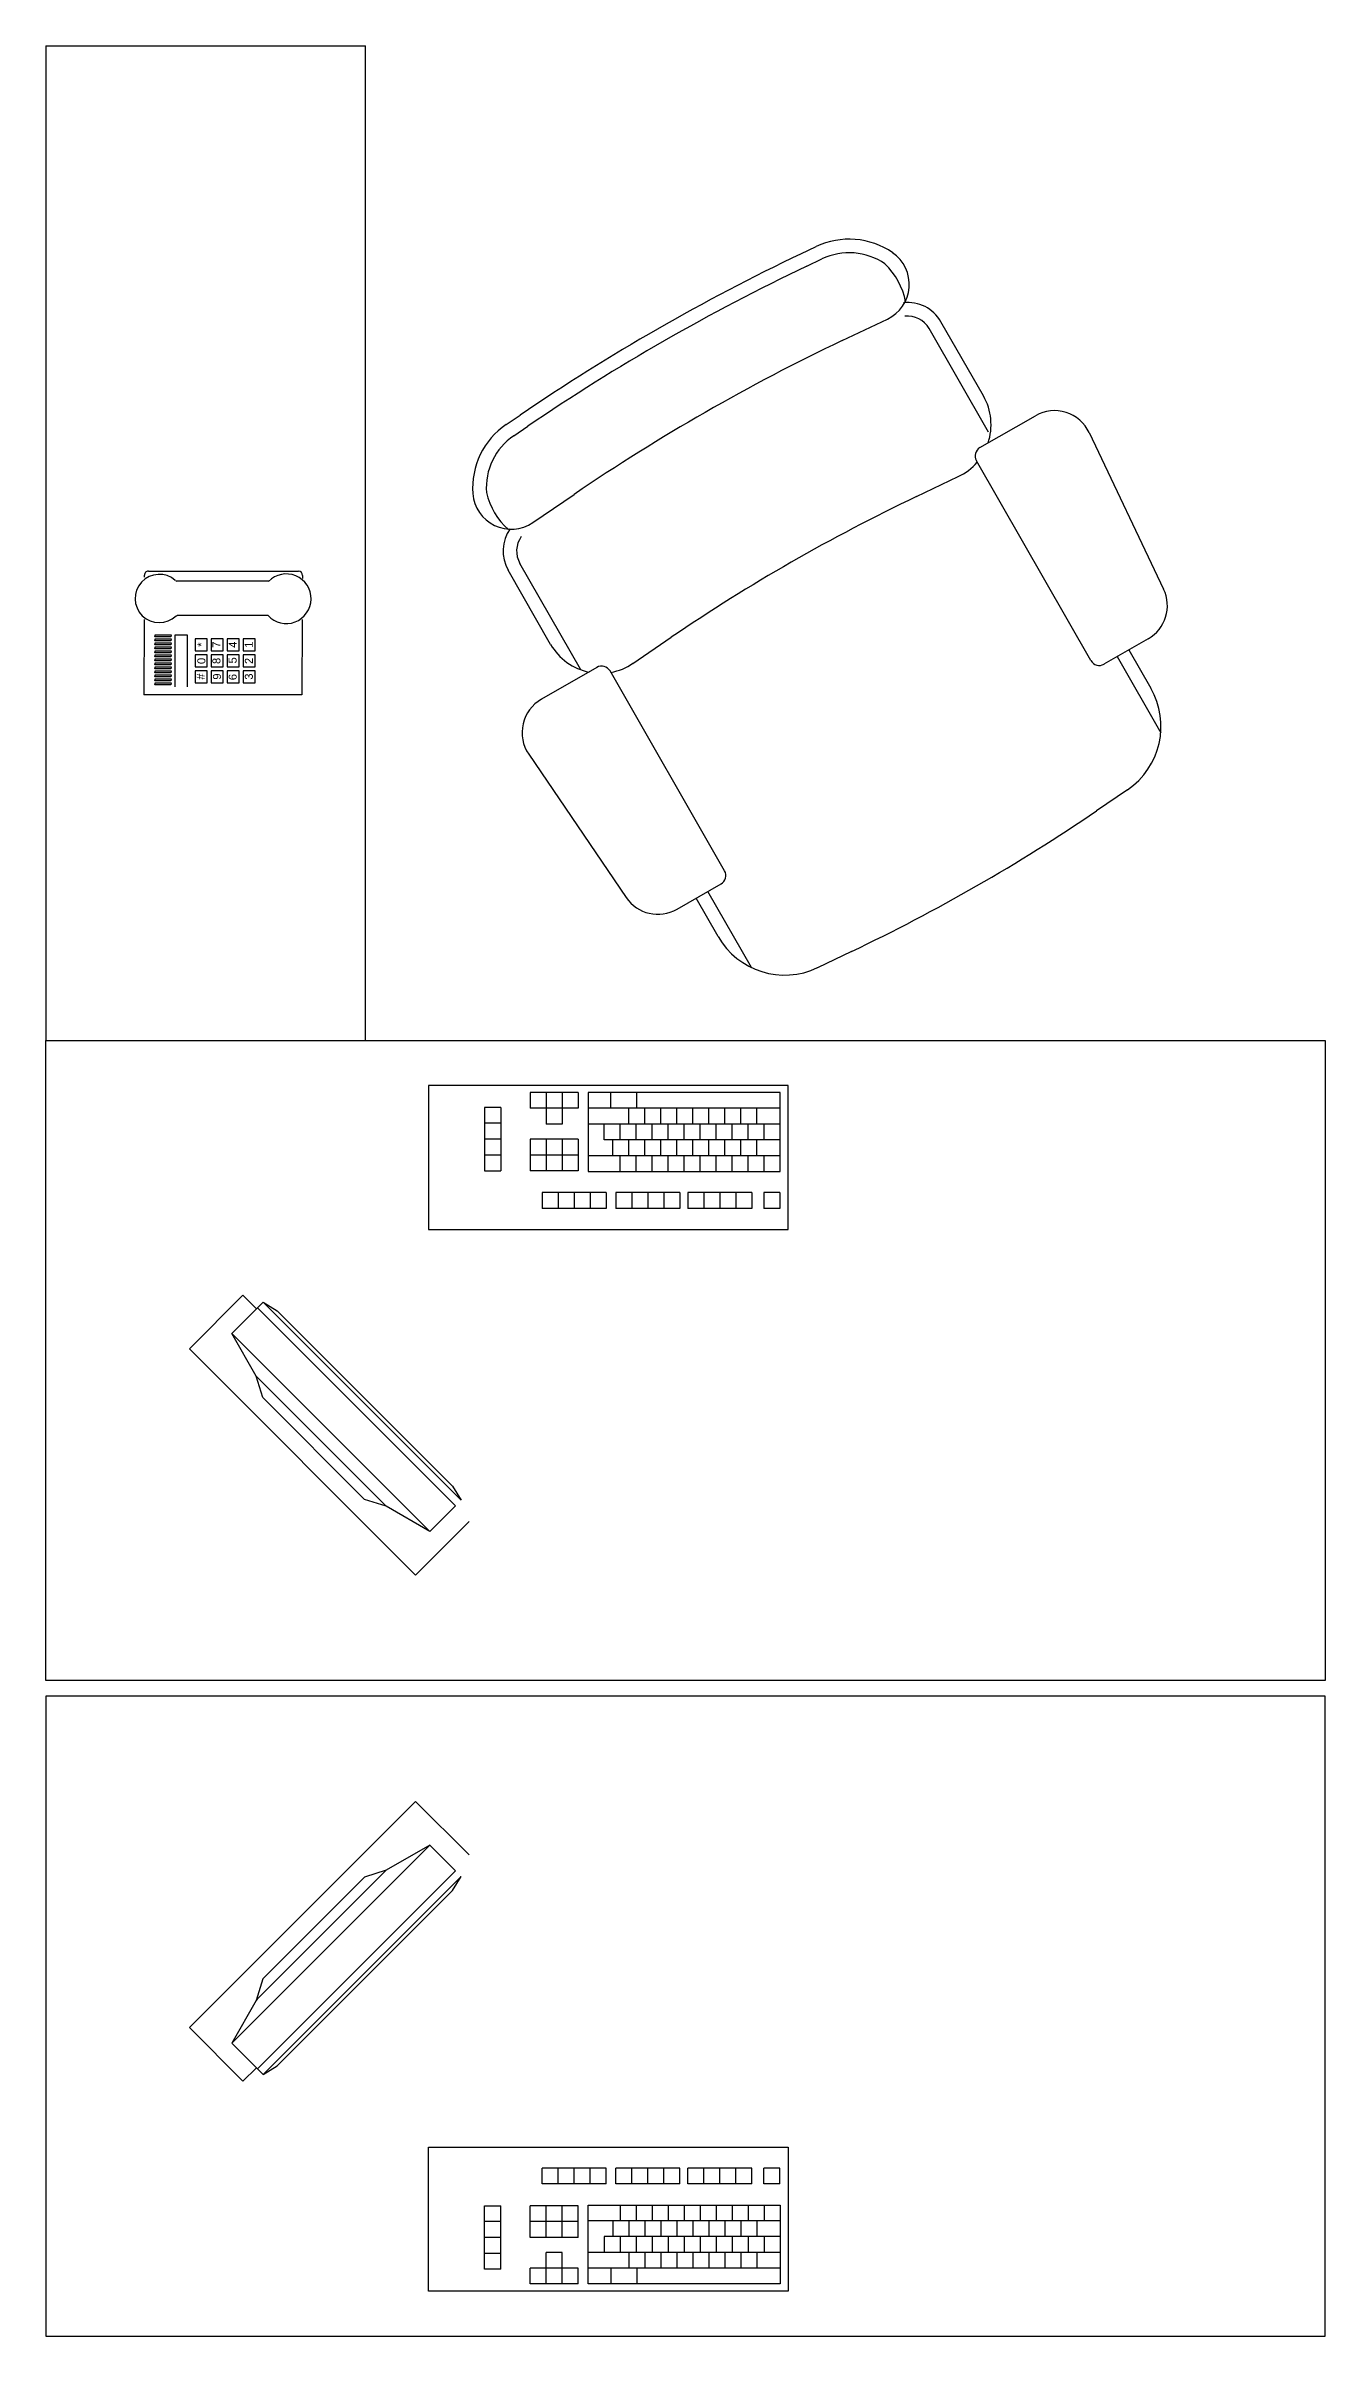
# Model space of a CAD drawing. Header units: centimetres. Extents: x 681015 to 688218, y 3995806 to 4004619.
# Drawn here: x 682936 to 683096, y 4002572.7 to 4002859 of the extents above; entities that cross this region are included whole.
import ezdxf
from ezdxf.enums import TextEntityAlignment as Align

# ---------------------------------------------------------------- set-up
doc = ezdxf.new("R2010")
doc.units = ezdxf.units.CM
doc.header["$LTSCALE"] = 100
doc.header["$MEASUREMENT"] = 0
doc.layers.add('A-TEFRİŞ 2', color=35, linetype='Continuous')
doc.styles.get("Standard").update_dxf_attribs({"font": 'arial.ttf'})

msp = doc.modelspace()

# ---------------------------------------------------------------- linework, layer by layer
at = {"layer": 'A-TEFRİŞ 2'}
for p, q in [((682936.04, 4002858.97), (682976.04, 4002858.97)), ((682936.04, 4002858.97), (682936.04, 4002734.66)), ((682976.04, 4002734.66), (682976.04, 4002858.97)), ((683030.48, 4002832.97), (683032.37, 4002833.87)), ((683031.21, 4002831.44), (683033.1, 4002832.34)), ((683035.64, 4002822.13), (683041.28, 4002824.82)), ((683053.3, 4002815.2), (683047.98, 4002824.48)), ((683053.94, 4002810.68), (683046.51, 4002823.64)), ((682993.62, 4002811.64), (682995.35, 4002812.82)), ((683052.85, 4002808.75), (683059.81, 4002812.73)), ((682994.58, 4002810.24), (682996.31, 4002811.42)), ((683066.53, 4002810.63), (683075.83, 4002791.07)), ((683066.74, 4002782.13), (683052.41, 4002807.11)), ((683044.91, 4002802.63), (683050.15, 4002805.12)), ((682996.94, 4002799.38), (683002.11, 4002802.9)), ((682968.16, 4002792.78), (682968.16, 4002792.41)), ((682999.17, 4002784.15), (682993.85, 4002793.43)), ((683002.91, 4002781.04), (682995.32, 4002794.27)), ((682952.24, 4002792.15), (682952.43, 4002792.05)), ((682963.93, 4002792.05), (682952.43, 4002792.05)), ((682952.33, 4002787.72), (682952.47, 4002787.77)), ((682963.83, 4002787.77), (682952.47, 4002787.77)), ((682949.69, 4002785.1), (682949.77, 4002785.39)), ((682951.69, 4002785.1), (682949.69, 4002785.1)), ((682949.69, 4002784.6), (682949.77, 4002784.89)), ((682951.69, 4002784.6), (682949.69, 4002784.6)), ((682949.69, 4002784.1), (682949.77, 4002784.39)), ((682951.69, 4002784.1), (682949.69, 4002784.1)), ((682949.69, 4002783.6), (682949.77, 4002783.89)), ((682949.72, 4002785.35), (682951.72, 4002785.35)), ((682949.72, 4002784.85), (682951.72, 4002784.85)), ((682949.72, 4002784.35), (682951.72, 4002784.35)), ((682949.72, 4002783.85), (682951.72, 4002783.85)), ((682951.72, 4002785.35), (682951.69, 4002785.1)), ((682951.72, 4002784.85), (682951.69, 4002784.6)), ((682951.72, 4002784.35), (682951.69, 4002784.1)), ((682951.72, 4002783.85), (682951.69, 4002783.6)), ((682952.22, 4002785.35), (682953.72, 4002785.35)), ((682952.22, 4002778.85), (682952.22, 4002785.35)), ((682953.72, 4002785.35), (682953.72, 4002778.85)), ((683009.47, 4002781.78), (683014.26, 4002785.04)), ((683073.89, 4002784.84), (683068.37, 4002781.68)), ((682951.69, 4002783.6), (682949.69, 4002783.6)), ((682949.69, 4002783.1), (682949.77, 4002783.39)), ((682951.69, 4002783.1), (682949.69, 4002783.1)), ((682949.69, 4002782.6), (682949.77, 4002782.89)), ((682951.69, 4002782.6), (682949.69, 4002782.6)), ((682949.69, 4002782.1), (682949.77, 4002782.39)), ((682951.69, 4002782.1), (682949.69, 4002782.1)), ((682949.69, 4002781.6), (682949.77, 4002781.89)), ((682951.69, 4002781.6), (682949.69, 4002781.6)), ((682949.69, 4002781.1), (682949.77, 4002781.39)), ((682951.69, 4002781.1), (682949.69, 4002781.1)), ((682949.72, 4002783.35), (682951.72, 4002783.35)), ((682949.72, 4002782.85), (682951.72, 4002782.85)), ((682949.72, 4002782.35), (682951.72, 4002782.35)), ((682949.72, 4002781.85), (682951.72, 4002781.85)), ((682949.72, 4002781.35), (682951.72, 4002781.35)), ((682951.72, 4002783.35), (682951.69, 4002783.1)), ((682951.72, 4002782.85), (682951.69, 4002782.6)), ((682951.72, 4002782.35), (682951.69, 4002782.1)), ((682951.72, 4002781.85), (682951.69, 4002781.6)), ((682951.72, 4002781.35), (682951.69, 4002781.1)), ((683004.97, 4002781.28), (682998.01, 4002777.29)), ((683070.03, 4002782.63), (683075.48, 4002773.12)), ((683071.5, 4002783.47), (683074.24, 4002778.69)), ((682949.69, 4002780.6), (682949.77, 4002780.89)), ((682951.69, 4002780.6), (682949.69, 4002780.6)), ((682949.69, 4002780.1), (682949.77, 4002780.39)), ((682951.69, 4002780.1), (682949.69, 4002780.1)), ((682949.69, 4002779.6), (682949.77, 4002779.89)), ((682951.69, 4002779.6), (682949.69, 4002779.6)), ((682949.69, 4002779.1), (682949.77, 4002779.39)), ((682951.69, 4002779.1), (682949.69, 4002779.1)), ((682949.72, 4002780.85), (682951.72, 4002780.85)), ((682949.72, 4002780.35), (682951.72, 4002780.35)), ((682949.72, 4002779.85), (682951.72, 4002779.85)), ((682949.72, 4002779.35), (682951.72, 4002779.35)), ((682951.72, 4002780.85), (682951.69, 4002780.6)), ((682951.72, 4002780.35), (682951.69, 4002780.1)), ((682951.72, 4002779.85), (682951.69, 4002779.6)), ((682951.72, 4002779.35), (682951.69, 4002779.1)), ((683020.93, 4002755.86), (683006.61, 4002780.84)), ((682968.06, 4002777.86), (682948.28, 4002777.86)), ((682996.43, 4002770.43), (683008.62, 4002752.52)), ((683071.31, 4002765.98), (683067.44, 4002763.35)), ((683014.98, 4002751.06), (683020.49, 4002754.22)), ((683020.11, 4002747.65), (683017.37, 4002752.43)), ((683024.29, 4002743.77), (683018.84, 4002753.27)), ((683036.79, 4002745.76), (683032.56, 4002743.75))]:
    msp.add_line(p, q, dxfattribs=at)
for points in [[(682948.37, 4002792.56), (682948.37, 4002792.8)], [(682948.87, 4002793.31), (682967.63, 4002793.31)], [(682948.34, 4002787.26), (682948.28, 4002777.86)], [(682968.12, 4002787.26), (682968.06, 4002777.86)], [(682954.72, 4002784.85), (682954.72, 4002783.35), (682956.22, 4002783.35), (682956.22, 4002784.85), (682954.72, 4002784.85)], [(682956.72, 4002784.85), (682956.72, 4002783.35), (682958.22, 4002783.35), (682958.22, 4002784.85), (682956.72, 4002784.85)], [(682958.72, 4002784.85), (682958.72, 4002783.35), (682960.22, 4002783.35), (682960.22, 4002784.85), (682958.72, 4002784.85)], [(682960.72, 4002784.85), (682960.72, 4002783.35), (682962.22, 4002783.35), (682962.22, 4002784.85), (682960.72, 4002784.85)], [(682954.72, 4002782.85), (682954.72, 4002781.35), (682956.22, 4002781.35), (682956.22, 4002782.85), (682954.72, 4002782.85)], [(682956.72, 4002782.85), (682956.72, 4002781.35), (682958.22, 4002781.35), (682958.22, 4002782.85), (682956.72, 4002782.85)], [(682958.72, 4002782.85), (682958.72, 4002781.35), (682960.22, 4002781.35), (682960.22, 4002782.85), (682958.72, 4002782.85)], [(682960.72, 4002782.85), (682960.72, 4002781.35), (682962.22, 4002781.35), (682962.22, 4002782.85), (682960.72, 4002782.85)], [(682954.72, 4002780.85), (682954.72, 4002779.35), (682956.22, 4002779.35), (682956.22, 4002780.85), (682954.72, 4002780.85)], [(682956.72, 4002780.85), (682956.72, 4002779.35), (682958.22, 4002779.35), (682958.22, 4002780.85), (682956.72, 4002780.85)], [(682958.72, 4002780.85), (682958.72, 4002779.35), (682960.22, 4002779.35), (682960.22, 4002780.85), (682958.72, 4002780.85)], [(682960.72, 4002780.85), (682960.72, 4002779.35), (682962.22, 4002779.35), (682962.22, 4002780.85), (682960.72, 4002780.85)], [(683096.04, 4002654.66), (682936.04, 4002654.66), (682936.04, 4002734.66), (683096.04, 4002734.66), (683096.04, 4002654.66)], [(682998.61, 4002728.14), (682996.61, 4002728.14)], [(682996.61, 4002728.14), (682996.61, 4002726.17)], [(683000.61, 4002728.14), (682998.61, 4002728.14)], [(682998.61, 4002728.14), (682998.61, 4002726.17)], [(683000.61, 4002728.14), (683000.61, 4002726.17)], [(683002.61, 4002728.14), (683000.61, 4002728.14)], [(683002.61, 4002728.14), (683002.61, 4002726.17)], [(683003.88, 4002728.14), (683003.88, 4002726.17)], [(683006.7, 4002728.14), (683003.88, 4002728.14)], [(683009.96, 4002728.14), (683006.7, 4002728.14)], [(683006.7, 4002726.17), (683006.7, 4002728.13)], [(683027.88, 4002728.14), (683009.96, 4002728.14)], [(683009.96, 4002726.17), (683009.96, 4002728.13)], [(683027.88, 4002726.17), (683027.88, 4002728.14)], [(682992.93, 4002726.29), (682990.91, 4002726.29), (682990.91, 4002718.36), (682992.93, 4002718.36)], [(682992.93, 4002724.32), (682990.93, 4002724.32)], [(682992.93, 4002726.29), (682992.93, 4002724.32)], [(682992.93, 4002724.32), (682992.93, 4002722.35)], [(682998.61, 4002726.17), (682996.61, 4002726.17)], [(683000.61, 4002726.17), (682998.61, 4002726.17)], [(682998.61, 4002726.17), (682998.61, 4002724.19)], [(683000.61, 4002724.19), (682998.61, 4002724.19)], [(683000.61, 4002726.17), (683000.61, 4002724.19)], [(683002.61, 4002726.17), (683000.61, 4002726.17)], [(683006.7, 4002726.17), (683003.88, 4002726.17)], [(683003.88, 4002726.17), (683003.88, 4002724.19)], [(683005.87, 4002724.19), (683003.88, 4002724.19)], [(683003.88, 4002724.19), (683003.88, 4002720.25)], [(683005.87, 4002722.22), (683005.87, 4002724.19)], [(683007.87, 4002724.19), (683005.87, 4002724.19)], [(683008.97, 4002726.17), (683006.7, 4002726.17)], [(683006.7, 4002726.15), (683006.7, 4002726.17)], [(683008.97, 4002724.19), (683007.87, 4002724.19)], [(683007.87, 4002722.26), (683007.87, 4002724.19)], [(683008.97, 4002726.17), (683008.97, 4002726.17)], [(683008.97, 4002724.19), (683008.97, 4002726.17)], [(683009.96, 4002726.17), (683008.97, 4002726.17)], [(683009.88, 4002724.19), (683008.97, 4002724.19)], [(683010.97, 4002724.19), (683009.88, 4002724.19)], [(683009.88, 4002722.26), (683009.88, 4002724.19)], [(683009.96, 4002726.15), (683009.96, 4002726.17)], [(683010.97, 4002726.17), (683009.96, 4002726.17)], [(683010.97, 4002726.17), (683010.97, 4002726.17)], [(683012.97, 4002726.17), (683010.97, 4002726.17)], [(683010.97, 4002724.19), (683010.97, 4002726.17)], [(683011.88, 4002724.19), (683010.97, 4002724.19)], [(683011.88, 4002722.26), (683011.88, 4002724.19)], [(683012.97, 4002724.19), (683011.88, 4002724.19)], [(683014.97, 4002726.17), (683012.97, 4002726.17)], [(683012.97, 4002726.17), (683012.97, 4002726.17)], [(683012.97, 4002724.19), (683012.97, 4002726.17)], [(683013.88, 4002724.19), (683012.97, 4002724.19)], [(683014.97, 4002724.19), (683013.88, 4002724.19)], [(683013.88, 4002722.26), (683013.88, 4002724.19)], [(683014.97, 4002726.17), (683014.97, 4002726.17)], [(683014.97, 4002724.19), (683014.97, 4002726.17)], [(683016.97, 4002726.17), (683014.97, 4002726.17)], [(683015.88, 4002724.19), (683014.97, 4002724.19)], [(683016.97, 4002724.19), (683015.88, 4002724.19)], [(683015.88, 4002722.26), (683015.88, 4002724.19)], [(683016.97, 4002724.19), (683016.97, 4002726.17)], [(683016.97, 4002726.17), (683016.97, 4002726.17)], [(683018.97, 4002726.17), (683016.97, 4002726.17)], [(683017.88, 4002724.19), (683016.97, 4002724.19)], [(683017.88, 4002722.26), (683017.88, 4002724.19)], [(683018.97, 4002724.19), (683017.88, 4002724.19)], [(683020.97, 4002726.17), (683018.97, 4002726.17)], [(683018.97, 4002726.17), (683018.97, 4002726.17)], [(683018.97, 4002724.19), (683018.97, 4002726.17)], [(683019.87, 4002724.19), (683018.97, 4002724.19)], [(683020.97, 4002724.19), (683019.87, 4002724.19)], [(683019.87, 4002722.26), (683019.87, 4002724.19)], [(683022.97, 4002726.17), (683020.97, 4002726.17)], [(683020.97, 4002726.17), (683020.97, 4002726.17)], [(683020.97, 4002724.19), (683020.97, 4002726.17)], [(683021.87, 4002724.19), (683020.97, 4002724.19)], [(683022.97, 4002724.19), (683021.87, 4002724.19)], [(683021.87, 4002722.26), (683021.87, 4002724.19)], [(683022.97, 4002726.17), (683022.97, 4002726.17)], [(683022.97, 4002724.19), (683022.97, 4002726.17)], [(683024.97, 4002726.17), (683022.97, 4002726.17)], [(683023.88, 4002724.19), (683022.97, 4002724.19)], [(683023.88, 4002724.19), (683023.88, 4002724.23)], [(683024.97, 4002724.19), (683023.88, 4002724.19)], [(683023.88, 4002722.26), (683023.88, 4002724.19)], [(683027.88, 4002726.17), (683024.97, 4002726.17)], [(683024.97, 4002726.17), (683024.97, 4002726.17)], [(683024.97, 4002724.19), (683024.97, 4002726.17)], [(683025.88, 4002724.19), (683024.97, 4002724.19)], [(683025.88, 4002724.19), (683025.88, 4002724.23)], [(683027.88, 4002724.19), (683025.88, 4002724.19)], [(683025.88, 4002722.26), (683025.88, 4002724.19)], [(683027.88, 4002724.19), (683027.88, 4002726.17)], [(683027.88, 4002722.22), (683027.88, 4002724.19)], [(682992.93, 4002722.31), (682990.93, 4002722.31)], [(682992.93, 4002722.31), (682992.93, 4002720.33)], [(682998.61, 4002722.31), (682996.61, 4002722.31)], [(682996.61, 4002722.31), (682996.61, 4002720.33)], [(683000.61, 4002722.31), (682998.61, 4002722.31)], [(682998.61, 4002722.31), (682998.61, 4002720.33)], [(683002.61, 4002722.31), (683000.61, 4002722.31)], [(683000.61, 4002722.31), (683000.61, 4002720.33)], [(683002.61, 4002722.31), (683002.61, 4002720.33)], [(683005.87, 4002722.22), (683005.85, 4002722.22)], [(683006.97, 4002722.22), (683005.87, 4002722.22)], [(683008.97, 4002722.22), (683006.97, 4002722.22)], [(683006.97, 4002720.29), (683006.97, 4002722.22)], [(683010.97, 4002722.22), (683008.97, 4002722.22)], [(683008.97, 4002720.29), (683008.97, 4002722.22)], [(683012.97, 4002722.22), (683010.97, 4002722.22)], [(683010.97, 4002720.29), (683010.97, 4002722.22)], [(683014.97, 4002722.22), (683012.97, 4002722.22)], [(683012.97, 4002720.29), (683012.97, 4002722.22)], [(683016.97, 4002722.22), (683014.97, 4002722.22)], [(683014.97, 4002720.29), (683014.97, 4002722.22)], [(683018.97, 4002722.22), (683016.97, 4002722.22)], [(683016.97, 4002720.29), (683016.97, 4002722.22)], [(683020.97, 4002722.22), (683018.97, 4002722.22)], [(683018.97, 4002720.29), (683018.97, 4002722.22)], [(683022.97, 4002722.22), (683020.97, 4002722.22)], [(683020.97, 4002720.29), (683020.97, 4002722.22)], [(683024.97, 4002722.22), (683022.97, 4002722.22)], [(683022.97, 4002720.29), (683022.97, 4002722.22)], [(683024.97, 4002722.22), (683024.97, 4002722.26)], [(683027.88, 4002722.22), (683024.97, 4002722.22)], [(683024.97, 4002720.29), (683024.97, 4002722.22)], [(683027.88, 4002720.25), (683027.88, 4002722.22)], [(682992.93, 4002720.33), (682990.93, 4002720.33)], [(682992.93, 4002720.33), (682992.93, 4002718.36)], [(682998.61, 4002720.33), (682996.61, 4002720.33)], [(682996.61, 4002720.33), (682996.61, 4002718.36)], [(682998.61, 4002718.36), (682996.61, 4002718.36)], [(683000.61, 4002720.33), (682998.61, 4002720.33)], [(682998.61, 4002720.33), (682998.61, 4002718.36)], [(683000.61, 4002718.36), (682998.61, 4002718.36)], [(683000.61, 4002720.33), (683000.61, 4002718.36)], [(683002.61, 4002720.33), (683000.61, 4002720.33)], [(683002.61, 4002718.36), (683000.61, 4002718.36)], [(683002.61, 4002720.33), (683002.61, 4002718.36)], [(683007.87, 4002720.25), (683003.88, 4002720.25)], [(683003.88, 4002720.25), (683003.88, 4002718.27)], [(683003.88, 4002718.27), (683007.87, 4002718.27)], [(683009.88, 4002720.25), (683007.87, 4002720.25)], [(683007.87, 4002718.27), (683007.87, 4002720.25)], [(683007.87, 4002718.27), (683009.88, 4002718.27)], [(683011.88, 4002720.25), (683009.88, 4002720.25)], [(683009.88, 4002718.27), (683009.88, 4002720.25)], [(683009.88, 4002718.27), (683011.88, 4002718.27)], [(683011.88, 4002718.27), (683011.88, 4002720.25)], [(683013.88, 4002720.25), (683011.88, 4002720.25)], [(683011.88, 4002718.27), (683013.88, 4002718.27)], [(683015.88, 4002720.25), (683013.88, 4002720.25)], [(683013.88, 4002718.27), (683013.88, 4002720.25)], [(683013.88, 4002718.27), (683015.88, 4002718.27)], [(683017.88, 4002720.25), (683015.88, 4002720.25)], [(683015.88, 4002718.27), (683015.88, 4002720.25)], [(683015.88, 4002718.27), (683017.88, 4002718.27)], [(683017.88, 4002718.27), (683017.88, 4002720.25)], [(683019.87, 4002720.25), (683017.88, 4002720.25)], [(683017.88, 4002718.27), (683019.87, 4002718.27)], [(683021.87, 4002720.25), (683019.87, 4002720.25)], [(683019.87, 4002718.27), (683019.87, 4002720.25)], [(683019.87, 4002718.27), (683021.87, 4002718.27)], [(683023.88, 4002720.25), (683021.87, 4002720.25)], [(683021.87, 4002718.27), (683021.87, 4002720.25)], [(683021.87, 4002718.27), (683023.88, 4002718.27)], [(683025.88, 4002720.25), (683023.88, 4002720.25)], [(683023.88, 4002718.27), (683023.88, 4002720.25)], [(683023.88, 4002718.27), (683025.88, 4002718.27)], [(683027.88, 4002720.25), (683025.88, 4002720.25)], [(683025.88, 4002718.27), (683025.88, 4002720.25)], [(683025.88, 4002718.27), (683027.88, 4002718.27)], [(683027.88, 4002718.27), (683027.88, 4002720.25)], [(683000.1, 4002715.64), (682998.1, 4002715.64)], [(682998.1, 4002715.64), (682998.1, 4002713.67)], [(683000.1, 4002715.64), (683000.1, 4002713.67)], [(683002.1, 4002715.64), (683000.1, 4002715.64)], [(683004.1, 4002715.64), (683002.1, 4002715.64)], [(683002.1, 4002715.64), (683002.1, 4002713.67)], [(683006.1, 4002715.64), (683004.1, 4002715.64)], [(683004.1, 4002715.64), (683004.1, 4002713.67)], [(683006.1, 4002715.64), (683006.1, 4002713.67)], [(683009.32, 4002715.64), (683007.32, 4002715.64)], [(683007.32, 4002715.64), (683007.32, 4002713.67)], [(683011.32, 4002715.64), (683009.32, 4002715.64)], [(683009.32, 4002715.64), (683009.32, 4002713.67)], [(683013.32, 4002715.64), (683011.32, 4002715.64)], [(683011.32, 4002715.64), (683011.32, 4002713.67)], [(683015.32, 4002715.64), (683013.32, 4002715.64)], [(683013.32, 4002715.64), (683013.32, 4002713.67)], [(683015.32, 4002715.64), (683015.32, 4002713.67)], [(683018.35, 4002715.64), (683016.35, 4002715.64)], [(683016.35, 4002715.64), (683016.35, 4002713.67)], [(683018.35, 4002715.64), (683018.35, 4002713.67)], [(683020.35, 4002715.64), (683018.35, 4002715.64)], [(683020.35, 4002715.64), (683020.35, 4002713.67)], [(683022.35, 4002715.64), (683020.35, 4002715.64)], [(683024.35, 4002715.64), (683022.35, 4002715.64)], [(683022.35, 4002715.64), (683022.35, 4002713.67)], [(683024.35, 4002715.64), (683024.35, 4002713.67)], [(683025.85, 4002715.64), (683025.85, 4002713.67)], [(683027.85, 4002715.64), (683025.85, 4002715.64)], [(683027.85, 4002715.64), (683027.85, 4002713.67)], [(683000.1, 4002713.67), (682998.1, 4002713.67)], [(683002.1, 4002713.67), (683000.1, 4002713.67)], [(683004.1, 4002713.67), (683002.1, 4002713.67)], [(683006.1, 4002713.67), (683004.1, 4002713.67)], [(683009.32, 4002713.67), (683007.32, 4002713.67)], [(683011.32, 4002713.67), (683009.32, 4002713.67)], [(683013.32, 4002713.67), (683011.32, 4002713.67)], [(683015.32, 4002713.67), (683013.32, 4002713.67)], [(683018.35, 4002713.67), (683016.35, 4002713.67)], [(683020.35, 4002713.67), (683018.35, 4002713.67)], [(683022.35, 4002713.67), (683020.35, 4002713.67)], [(683024.35, 4002713.67), (683022.35, 4002713.67)], [(683027.85, 4002713.67), (683025.85, 4002713.67)], [(682962.39, 4002701.11), (682960.7, 4002702.81), (682954, 4002696.11), (682982.28, 4002667.82), (682988.98, 4002674.52)], [(682987.27, 4002676.49), (682984.07, 4002673.29), (682978.59, 4002676.43), (682975.9, 4002677.28), (682963.17, 4002690.01), (682962.33, 4002692.69), (682959.32, 4002698.04), (682962.52, 4002701.24)], [(682962.52, 4002701.24), (682963.22, 4002701.95), (682964.99, 4002700.88), (682986.91, 4002678.96), (682987.97, 4002677.2)], [(682987.27, 4002676.49), (682962.52, 4002701.24)], [(682963.22, 4002701.95), (682987.97, 4002677.2)], [(682959.32, 4002698.04), (682984.07, 4002673.29)], [(682962.46, 4002692.56), (682962.33, 4002692.69)], [(682978.59, 4002676.43), (682962.46, 4002692.56)], [(682975.9, 4002677.28), (682963.17, 4002690.01)], [(683096.04, 4002652.71), (682936.04, 4002652.71), (682936.04, 4002572.71), (683096.04, 4002572.71), (683096.04, 4002652.71)], [(682962.39, 4002606.26), (682960.7, 4002604.56), (682954, 4002611.27), (682982.28, 4002639.55), (682988.98, 4002632.85)], [(682987.27, 4002630.88), (682984.07, 4002634.08), (682978.59, 4002630.94), (682975.9, 4002630.09), (682963.17, 4002617.36), (682962.33, 4002614.68), (682959.32, 4002609.33), (682962.52, 4002606.13)], [(682959.32, 4002609.33), (682984.07, 4002634.08)], [(682978.59, 4002630.94), (682962.46, 4002614.81)], [(682987.27, 4002630.88), (682962.52, 4002606.13)], [(682962.52, 4002606.13), (682963.22, 4002605.43), (682964.99, 4002606.49), (682986.91, 4002628.41), (682987.97, 4002630.18)], [(682975.9, 4002630.09), (682963.17, 4002617.36)], [(682963.22, 4002605.43), (682987.97, 4002630.18)], [(682962.46, 4002614.81), (682962.33, 4002614.68)], [(683000.1, 4002593.7), (682998.1, 4002593.7)], [(682998.1, 4002591.73), (682998.1, 4002593.7)], [(683000.1, 4002591.73), (683000.1, 4002593.7)], [(683002.1, 4002593.7), (683000.1, 4002593.7)], [(683004.1, 4002593.7), (683002.1, 4002593.7)], [(683002.1, 4002591.73), (683002.1, 4002593.7)], [(683006.1, 4002593.7), (683004.1, 4002593.7)], [(683004.1, 4002591.73), (683004.1, 4002593.7)], [(683006.1, 4002591.73), (683006.1, 4002593.7)], [(683007.32, 4002591.73), (683007.32, 4002593.7)], [(683009.32, 4002593.7), (683007.32, 4002593.7)], [(683009.32, 4002591.73), (683009.32, 4002593.7)], [(683011.32, 4002593.7), (683009.32, 4002593.7)], [(683011.32, 4002591.73), (683011.32, 4002593.7)], [(683013.32, 4002593.7), (683011.32, 4002593.7)], [(683013.32, 4002591.73), (683013.32, 4002593.7)], [(683015.32, 4002593.7), (683013.32, 4002593.7)], [(683015.32, 4002591.73), (683015.32, 4002593.7)], [(683018.35, 4002593.7), (683016.35, 4002593.7)], [(683016.35, 4002591.73), (683016.35, 4002593.7)], [(683018.35, 4002591.73), (683018.35, 4002593.7)], [(683020.35, 4002593.7), (683018.35, 4002593.7)], [(683020.35, 4002591.73), (683020.35, 4002593.7)], [(683022.35, 4002593.7), (683020.35, 4002593.7)], [(683024.35, 4002593.7), (683022.35, 4002593.7)], [(683022.35, 4002591.73), (683022.35, 4002593.7)], [(683024.35, 4002591.73), (683024.35, 4002593.7)], [(683025.85, 4002591.73), (683025.85, 4002593.7)], [(683027.85, 4002593.7), (683025.85, 4002593.7)], [(683027.85, 4002591.73), (683027.85, 4002593.7)], [(683000.1, 4002591.73), (682998.1, 4002591.73)], [(683002.1, 4002591.73), (683000.1, 4002591.73)], [(683004.1, 4002591.73), (683002.1, 4002591.73)], [(683006.1, 4002591.73), (683004.1, 4002591.73)], [(683009.32, 4002591.73), (683007.32, 4002591.73)], [(683011.32, 4002591.73), (683009.32, 4002591.73)], [(683013.32, 4002591.73), (683011.32, 4002591.73)], [(683015.32, 4002591.73), (683013.32, 4002591.73)], [(683018.35, 4002591.73), (683016.35, 4002591.73)], [(683020.35, 4002591.73), (683018.35, 4002591.73)], [(683022.35, 4002591.73), (683020.35, 4002591.73)], [(683024.35, 4002591.73), (683022.35, 4002591.73)], [(683027.85, 4002591.73), (683025.85, 4002591.73)], [(682992.93, 4002581.08), (682990.91, 4002581.08), (682990.91, 4002589.01), (682992.93, 4002589.01)], [(682992.93, 4002587.04), (682990.93, 4002587.04)], [(682992.93, 4002587.04), (682992.93, 4002589.01)], [(682992.93, 4002585.06), (682992.93, 4002587.04)], [(682996.61, 4002587.04), (682996.61, 4002589.01)], [(682998.61, 4002589.01), (682996.61, 4002589.01)], [(682996.61, 4002585.06), (682996.61, 4002587.04)], [(682998.61, 4002587.04), (682996.61, 4002587.04)], [(683000.61, 4002589.01), (682998.61, 4002589.01)], [(682998.61, 4002587.04), (682998.61, 4002589.01)], [(682998.61, 4002585.06), (682998.61, 4002587.04)], [(683000.61, 4002587.04), (682998.61, 4002587.04)], [(683000.61, 4002587.04), (683000.61, 4002589.01)], [(683002.61, 4002589.01), (683000.61, 4002589.01)], [(683000.61, 4002585.06), (683000.61, 4002587.04)], [(683002.61, 4002587.04), (683000.61, 4002587.04)], [(683002.61, 4002587.04), (683002.61, 4002589.01)], [(683002.61, 4002585.06), (683002.61, 4002587.04)], [(683003.88, 4002587.12), (683003.88, 4002589.1)], [(683003.88, 4002589.1), (683007.87, 4002589.1)], [(683003.88, 4002583.18), (683003.88, 4002587.12)], [(683007.87, 4002587.12), (683003.88, 4002587.12)], [(683006.97, 4002587.09), (683006.97, 4002585.15)], [(683007.87, 4002589.1), (683007.87, 4002587.12)], [(683007.87, 4002589.1), (683009.88, 4002589.1)], [(683009.88, 4002587.12), (683007.87, 4002587.12)], [(683008.97, 4002587.09), (683008.97, 4002585.15)], [(683009.88, 4002589.1), (683009.88, 4002587.12)], [(683009.88, 4002589.1), (683011.88, 4002589.1)], [(683011.88, 4002587.12), (683009.88, 4002587.12)], [(683010.97, 4002587.09), (683010.97, 4002585.15)], [(683011.88, 4002589.1), (683011.88, 4002587.12)], [(683011.88, 4002589.1), (683013.88, 4002589.1)], [(683013.88, 4002587.12), (683011.88, 4002587.12)], [(683012.97, 4002587.09), (683012.97, 4002585.15)], [(683013.88, 4002589.1), (683013.88, 4002587.12)], [(683013.88, 4002589.1), (683015.88, 4002589.1)], [(683015.88, 4002587.12), (683013.88, 4002587.12)], [(683014.97, 4002587.09), (683014.97, 4002585.15)], [(683015.88, 4002589.1), (683015.88, 4002587.12)], [(683015.88, 4002589.1), (683017.88, 4002589.1)], [(683017.88, 4002587.12), (683015.88, 4002587.12)], [(683016.97, 4002587.09), (683016.97, 4002585.15)], [(683017.88, 4002589.1), (683017.88, 4002587.12)], [(683017.88, 4002589.1), (683019.87, 4002589.1)], [(683019.87, 4002587.12), (683017.88, 4002587.12)], [(683018.97, 4002587.09), (683018.97, 4002585.15)], [(683019.87, 4002589.1), (683019.87, 4002587.12)], [(683019.87, 4002589.1), (683021.87, 4002589.1)], [(683021.87, 4002587.12), (683019.87, 4002587.12)], [(683020.97, 4002587.09), (683020.97, 4002585.15)], [(683021.87, 4002589.1), (683021.87, 4002587.12)], [(683021.87, 4002589.1), (683023.88, 4002589.1)], [(683023.88, 4002587.12), (683021.87, 4002587.12)], [(683022.97, 4002587.09), (683022.97, 4002585.15)], [(683023.88, 4002589.1), (683025.88, 4002589.1)], [(683023.88, 4002589.1), (683023.88, 4002587.12)], [(683025.88, 4002587.12), (683023.88, 4002587.12)], [(683024.97, 4002587.09), (683024.97, 4002585.15)], [(683025.88, 4002589.1), (683025.88, 4002587.12)], [(683025.88, 4002589.1), (683027.88, 4002589.1)], [(683027.88, 4002587.12), (683025.88, 4002587.12)], [(683027.88, 4002589.1), (683027.88, 4002587.12)], [(683027.88, 4002587.12), (683027.88, 4002585.15)], [(682992.93, 4002585.06), (682990.93, 4002585.06)], [(682992.93, 4002583.05), (682992.93, 4002585.02)], [(682998.61, 4002585.06), (682996.61, 4002585.06)], [(683000.61, 4002585.06), (682998.61, 4002585.06)], [(683002.61, 4002585.06), (683000.61, 4002585.06)], [(683005.87, 4002585.15), (683005.85, 4002585.15)], [(683005.87, 4002585.15), (683005.87, 4002583.18)], [(683006.97, 4002585.15), (683005.87, 4002585.15)], [(683008.97, 4002585.15), (683006.97, 4002585.15)], [(683007.87, 4002585.11), (683007.87, 4002583.18)], [(683010.97, 4002585.15), (683008.97, 4002585.15)], [(683009.88, 4002585.11), (683009.88, 4002583.18)], [(683012.97, 4002585.15), (683010.97, 4002585.15)], [(683011.88, 4002585.11), (683011.88, 4002583.18)], [(683014.97, 4002585.15), (683012.97, 4002585.15)], [(683013.88, 4002585.11), (683013.88, 4002583.18)], [(683016.97, 4002585.15), (683014.97, 4002585.15)], [(683015.88, 4002585.11), (683015.88, 4002583.18)], [(683018.97, 4002585.15), (683016.97, 4002585.15)], [(683017.88, 4002585.11), (683017.88, 4002583.18)], [(683020.97, 4002585.15), (683018.97, 4002585.15)], [(683019.87, 4002585.11), (683019.87, 4002583.18)], [(683022.97, 4002585.15), (683020.97, 4002585.15)], [(683021.87, 4002585.11), (683021.87, 4002583.18)], [(683024.97, 4002585.15), (683022.97, 4002585.15)], [(683023.88, 4002585.11), (683023.88, 4002583.18)], [(683027.88, 4002585.15), (683024.97, 4002585.15)], [(683024.97, 4002585.15), (683024.97, 4002585.11)], [(683025.88, 4002585.11), (683025.88, 4002583.18)], [(683027.88, 4002585.15), (683027.88, 4002583.18)], [(682992.93, 4002583.05), (682990.93, 4002583.05)], [(682992.93, 4002581.08), (682992.93, 4002583.05)], [(682996.61, 4002579.23), (682996.61, 4002581.2)], [(682998.61, 4002581.2), (682996.61, 4002581.2)], [(682998.61, 4002581.2), (682998.61, 4002583.18)], [(683000.61, 4002583.18), (682998.61, 4002583.18)], [(682998.61, 4002579.23), (682998.61, 4002581.2)], [(683000.61, 4002581.2), (682998.61, 4002581.2)], [(683000.61, 4002581.2), (683000.61, 4002583.18)], [(683000.61, 4002579.23), (683000.61, 4002581.2)], [(683002.61, 4002581.2), (683000.61, 4002581.2)], [(683002.61, 4002579.23), (683002.61, 4002581.2)], [(683003.88, 4002581.2), (683003.88, 4002583.18)], [(683005.87, 4002583.18), (683003.88, 4002583.18)], [(683003.88, 4002579.23), (683003.88, 4002581.2)], [(683006.7, 4002581.2), (683003.88, 4002581.2)], [(683007.87, 4002583.18), (683005.87, 4002583.18)], [(683006.7, 4002581.22), (683006.7, 4002581.2)], [(683006.7, 4002581.2), (683006.7, 4002579.24)], [(683008.97, 4002581.2), (683006.7, 4002581.2)], [(683008.97, 4002583.18), (683007.87, 4002583.18)], [(683008.97, 4002583.18), (683008.97, 4002581.2)], [(683009.88, 4002583.18), (683008.97, 4002583.18)], [(683008.97, 4002581.2), (683008.97, 4002581.2)], [(683009.96, 4002581.2), (683008.97, 4002581.2)], [(683010.97, 4002583.18), (683009.88, 4002583.18)], [(683009.96, 4002581.22), (683009.96, 4002581.2)], [(683009.96, 4002581.2), (683009.96, 4002579.24)], [(683010.97, 4002581.2), (683009.96, 4002581.2)], [(683010.97, 4002583.18), (683010.97, 4002581.2)], [(683011.88, 4002583.18), (683010.97, 4002583.18)], [(683010.97, 4002581.2), (683010.97, 4002581.2)], [(683012.97, 4002581.2), (683010.97, 4002581.2)], [(683012.97, 4002583.18), (683011.88, 4002583.18)], [(683012.97, 4002583.18), (683012.97, 4002581.2)], [(683013.88, 4002583.18), (683012.97, 4002583.18)], [(683014.97, 4002581.2), (683012.97, 4002581.2)], [(683012.97, 4002581.2), (683012.97, 4002581.2)], [(683014.97, 4002583.18), (683013.88, 4002583.18)], [(683014.97, 4002583.18), (683014.97, 4002581.2)], [(683015.88, 4002583.18), (683014.97, 4002583.18)], [(683014.97, 4002581.2), (683014.97, 4002581.2)], [(683016.97, 4002581.2), (683014.97, 4002581.2)], [(683016.97, 4002583.18), (683015.88, 4002583.18)], [(683016.97, 4002583.18), (683016.97, 4002581.2)], [(683017.88, 4002583.18), (683016.97, 4002583.18)], [(683016.97, 4002581.2), (683016.97, 4002581.2)], [(683018.97, 4002581.2), (683016.97, 4002581.2)], [(683018.97, 4002583.18), (683017.88, 4002583.18)], [(683018.97, 4002583.18), (683018.97, 4002581.2)], [(683019.87, 4002583.18), (683018.97, 4002583.18)], [(683020.97, 4002581.2), (683018.97, 4002581.2)], [(683018.97, 4002581.2), (683018.97, 4002581.2)], [(683020.97, 4002583.18), (683019.87, 4002583.18)], [(683020.97, 4002583.18), (683020.97, 4002581.2)], [(683021.87, 4002583.18), (683020.97, 4002583.18)], [(683022.97, 4002581.2), (683020.97, 4002581.2)], [(683020.97, 4002581.2), (683020.97, 4002581.2)], [(683022.97, 4002583.18), (683021.87, 4002583.18)], [(683022.97, 4002583.18), (683022.97, 4002581.2)], [(683023.88, 4002583.18), (683022.97, 4002583.18)], [(683022.97, 4002581.2), (683022.97, 4002581.2)], [(683024.97, 4002581.2), (683022.97, 4002581.2)], [(683023.88, 4002583.18), (683023.88, 4002583.14)], [(683024.97, 4002583.18), (683023.88, 4002583.18)], [(683024.97, 4002583.18), (683024.97, 4002581.2)], [(683025.88, 4002583.18), (683024.97, 4002583.18)], [(683027.88, 4002581.2), (683024.97, 4002581.2)], [(683024.97, 4002581.2), (683024.97, 4002581.2)], [(683025.88, 4002583.18), (683025.88, 4002583.14)], [(683027.88, 4002583.18), (683025.88, 4002583.18)], [(683027.88, 4002583.18), (683027.88, 4002581.2)], [(683027.88, 4002581.2), (683027.88, 4002579.23)], [(682998.61, 4002579.23), (682996.61, 4002579.23)], [(683000.61, 4002579.23), (682998.61, 4002579.23)], [(683002.61, 4002579.23), (683000.61, 4002579.23)], [(683006.7, 4002579.23), (683003.88, 4002579.23)], [(683009.96, 4002579.23), (683006.7, 4002579.23)], [(683027.88, 4002579.23), (683009.96, 4002579.23)]]:
    msp.add_lwpolyline(points, dxfattribs=at)
for points in [[(682983.88, 4002711.04), (683028.87, 4002711.04), (683028.87, 4002729.04), (682983.88, 4002729.04)], [(682983.88, 4002596.33), (683028.87, 4002596.33), (683028.87, 4002578.33), (682983.88, 4002578.33)]]:
    msp.add_lwpolyline(points, close=True, dxfattribs=at)
for centre, radius, start, end in [((683143.88, 4002594.56), 264, 115.4373, 124.2347), ((683036.5, 4002825.2), 9.6, 55.4373, 115.4373), ((683036.5, 4002825.2), 7.9, 55.4373, 115.4373), ((683039.22, 4002829.15), 4.8, 295.4373, 55.4373), ((683143.88, 4002594.56), 262.3, 115.4373, 124.2347), ((683034.9, 4002825.32), 8.82, 10.8665, 46.4505), ((683043.81, 4002822.09), 4.8, 29.836, 96.1037), ((683043.81, 4002822.09), 3.1, 29.836, 96.1037), ((683143.88, 4002594.56), 252, 115.4373, 124.2347), ((683047.05, 4002811.62), 7.2, 341.429, 29.836), ((683062.19, 4002808.57), 4.8, 25.4373, 119.836), ((682999.02, 4002803.71), 9.6, 124.2347, 184.2347), ((682999.02, 4002803.71), 7.9, 124.2347, 184.2347), ((683047.05, 4002811.62), 7.2, 295.4373, 319.3851), ((683053.45, 4002807.71), 1.2, 119.836, 209.836), ((682994.24, 4002803.35), 4.8, 184.2347, 304.2347), ((682999.73, 4002805.14), 8.82, 193.2216, 228.8055), ((683143.88, 4002594.56), 230.4, 115.4373, 124.2347), ((682998.02, 4002795.82), 4.8, 144.4018, 209.836), ((682998.02, 4002795.82), 3.1, 144.4018, 209.836), ((682950.23, 4002789.89), 3.02, 48.4275, 314.0038), ((682948.87, 4002792.81), 0.499, 89.6303, 179.6918), ((682966.12, 4002789.86), 3.1, 222.4296, 135.7422), ((682967.62, 4002792.77), 0.537, 1.2719, 88.737), ((683071.5, 4002789.01), 4.8, 299.836, 25.4373), ((682950.23, 4002789.89), 3.02, 315.3643, 315.3777), ((682950.23, 4002789.89), 3.02, 316.1332, 316.1335), ((683005.42, 4002787.74), 7.2, 209.836, 258.6147), ((683005.56, 4002780.24), 1.2, 29.836, 119.836), ((683005.42, 4002787.74), 7.2, 280.3152, 304.2347), ((683067.78, 4002782.72), 1.2, 209.836, 299.836), ((683065.91, 4002773.92), 9.6, 304.2347, 29.836), ((683000.4, 4002773.13), 4.8, 119.836, 214.2347), ((682937.82, 4002953.83), 230.4, 295.4373, 304.2347), ((683019.89, 4002755.26), 1.2, 299.836, 29.836), ((683012.59, 4002755.22), 4.8, 214.2347, 299.836), ((683028.44, 4002752.42), 9.6, 209.836, 295.4373)]:
    msp.add_arc(centre, radius, start, end, dxfattribs=at)

# ---------------------------------------------------------------- texts
for s, p in [('*', (682955.49, 4002784.12)), ('7', (682957.38, 4002784.12)), ('4', (682959.41, 4002784.12)), ('1', (682961.43, 4002784.12)), ('0', (682955.49, 4002782.09)), ('8', (682957.38, 4002782.09)), ('5', (682959.41, 4002782.16)), ('2', (682961.43, 4002782.09)), ('#', (682955.42, 4002780.13)), ('9', (682957.45, 4002780.13)), ('6', (682959.41, 4002780.07)), ('3', (682961.43, 4002780.13))]:
    msp.add_text(s, height=1, rotation=90, dxfattribs=at).set_placement(p, align=Align.MIDDLE)

doc.saveas('drawing.dxf')
